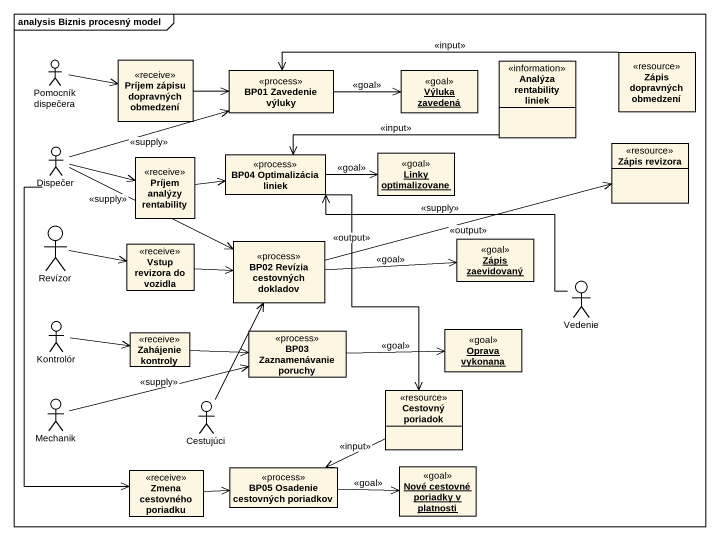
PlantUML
@startuml
mainframe analysis Biznis procesný model
allowmixing
hide circle
hide empty members
actor "Pomocník dispečera" as Pomocník_dispečera
class "Príjem zápisu dopravných obmedzení" as Príjem_zápisu_dopravných <<receive>>
class "BP01 Zavedenie výluky" as BP01_Zavedenie_výluky <<process>>
object "Výluka zavedená" as Výluka_zavedená <<goal>>
class "Analýza rentability liniek" as Analýza_rentability_liniek <<information>>
class "Zápis dopravných obmedzení" as Zápis_dopravných_obmedzení <<resource>>
actor Dispečer
class "Príjem analýzy rentability" as Príjem_analýzy_rentability <<receive>>
class "BP04 Optimalizácia liniek" as BP04_Optimalizácia_liniek <<process>>
object "Linky optimalizovane" as Linky_optimalizovane <<goal>>
class "Zápis revizora" as Zápis_revizora <<resource>>
actor Revízor
class "BP02 Revízia cestovných dokladov" as BP02_Revízia_cestovných <<process>>
object "Zápis zaevidovaný" as Zápis_zaevidovaný <<goal>>
class "Vstup revizora do vozidla" as Vstup_revizora_do_vozidla <<receive>>
actor Vedenie
actor Kontrolór
class "Zahájenie kontroly" as Zahájenie_kontroly <<receive>>
class "BP03 Zaznamenávanie poruchy" as BP03_Zaznamenávanie_poruchy <<process>>
object "Oprava vykonana" as Oprava_vykonana <<goal>>
class "Cestovný poriadok" as Cestovný_poriadok <<resource>>
actor Mechanik
actor Cestujúci
class "Zmena cestovného poriadku" as Zmena_cestovného_poriadku <<receive>>
class "BP05 Osadenie cestovných poriadkov" as BP05_Osadenie_cestovných <<process>>
object "Nové cestovné poriadky v platnosti" as Nové_cestovné_poriadky_v <<goal>>
Pomocník_dispečera -right-> Príjem_zápisu_dopravných
Príjem_zápisu_dopravných -right-> BP01_Zavedenie_výluky
BP01_Zavedenie_výluky -right-> Výluka_zavedená : <<goal>>
Analýza_rentability_liniek -left-> BP04_Optimalizácia_liniek : <<input>>
Zápis_dopravných_obmedzení -left-> BP01_Zavedenie_výluky : <<input>>
Dispečer -right-> BP01_Zavedenie_výluky : <<supply>>
Dispečer -right-> Príjem_analýzy_rentability
Dispečer -right-> BP02_Revízia_cestovných : <<supply>>
Dispečer --> Zmena_cestovného_poriadku
Príjem_analýzy_rentability -right-> BP04_Optimalizácia_liniek
BP04_Optimalizácia_liniek -right-> Linky_optimalizovane : <<goal>>
BP04_Optimalizácia_liniek --> Cestovný_poriadok : <<output>>
Revízor -right-> Vstup_revizora_do_vozidla
BP02_Revízia_cestovných -right-> Zápis_revizora : <<output>>
BP02_Revízia_cestovných -right-> Zápis_zaevidovaný : <<goal>>
Vstup_revizora_do_vozidla -right-> BP02_Revízia_cestovných
Vedenie -left-> BP04_Optimalizácia_liniek : <<supply>>
Kontrolór -right-> Zahájenie_kontroly
Zahájenie_kontroly -right-> BP03_Zaznamenávanie_poruchy
BP03_Zaznamenávanie_poruchy -right-> Oprava_vykonana : <<goal>>
Cestovný_poriadok -left-> BP05_Osadenie_cestovných : <<input>>
Mechanik -right-> BP03_Zaznamenávanie_poruchy : <<supply>>
Cestujúci -up-> BP02_Revízia_cestovných
Zmena_cestovného_poriadku -right-> BP05_Osadenie_cestovných
BP05_Osadenie_cestovných -right-> Nové_cestovné_poriadky_v : <<goal>>
@enduml
